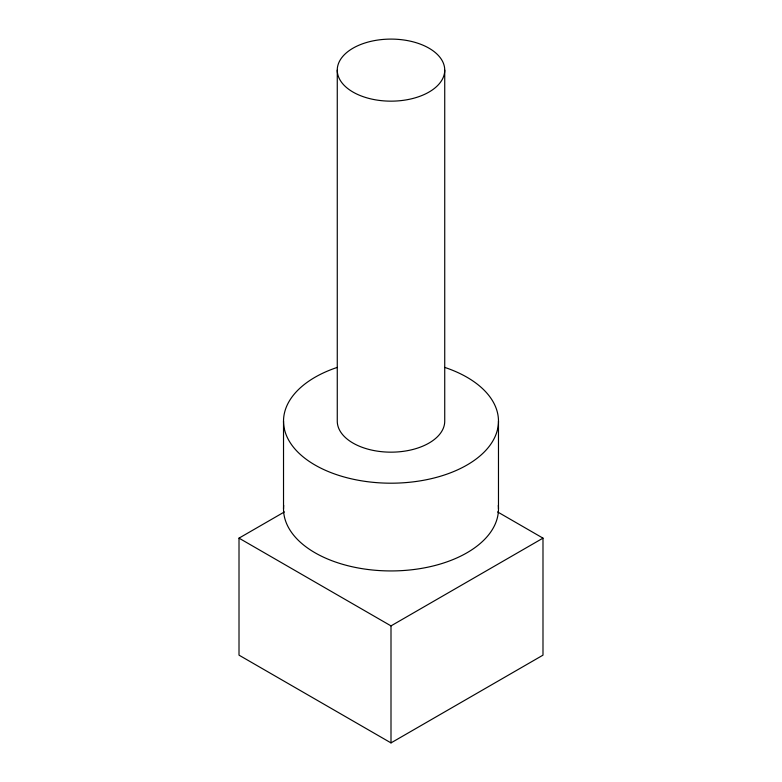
<?xml version="1.0" encoding="UTF-8"?>
<svg xmlns="http://www.w3.org/2000/svg" width="782" height="782" viewBox="0 0 782 782"><rect width="100%" height="100%" fill="white"/><g stroke="black" fill="none" stroke-linecap="round" stroke-linejoin="round"><path stroke-width="1.17" d="M497.606 511.936L542.991 538.143L542.991 655.15L391 742.9L239.009 655.15L239.009 538.143L284.394 511.936M239.009 538.143L391 625.893L542.991 538.143M498.476 421.136L498.476 508.896M444.733 70.126A53.733 31.026 0 0 1 364.129 96.997A53.733 31.026 0 0 1 364.129 43.254A53.733 31.026 0 0 1 444.733 70.126L444.733 421.136A53.733 31.026 0 0 1 391 452.162A53.733 31.026 0 0 1 337.267 421.136L337.267 70.126M391 625.893L391 742.9M283.524 421.136L283.524 508.896M444.733 367.403A107.476 62.052 0 0 1 473.335 461.028A107.476 62.052 0 0 1 308.665 461.028A107.476 62.052 0 0 1 337.267 367.403M498.31 505.426A107.476 62.052 0 0 1 391 570.938A107.476 62.052 0 0 1 283.69 505.426"/></g></svg>
